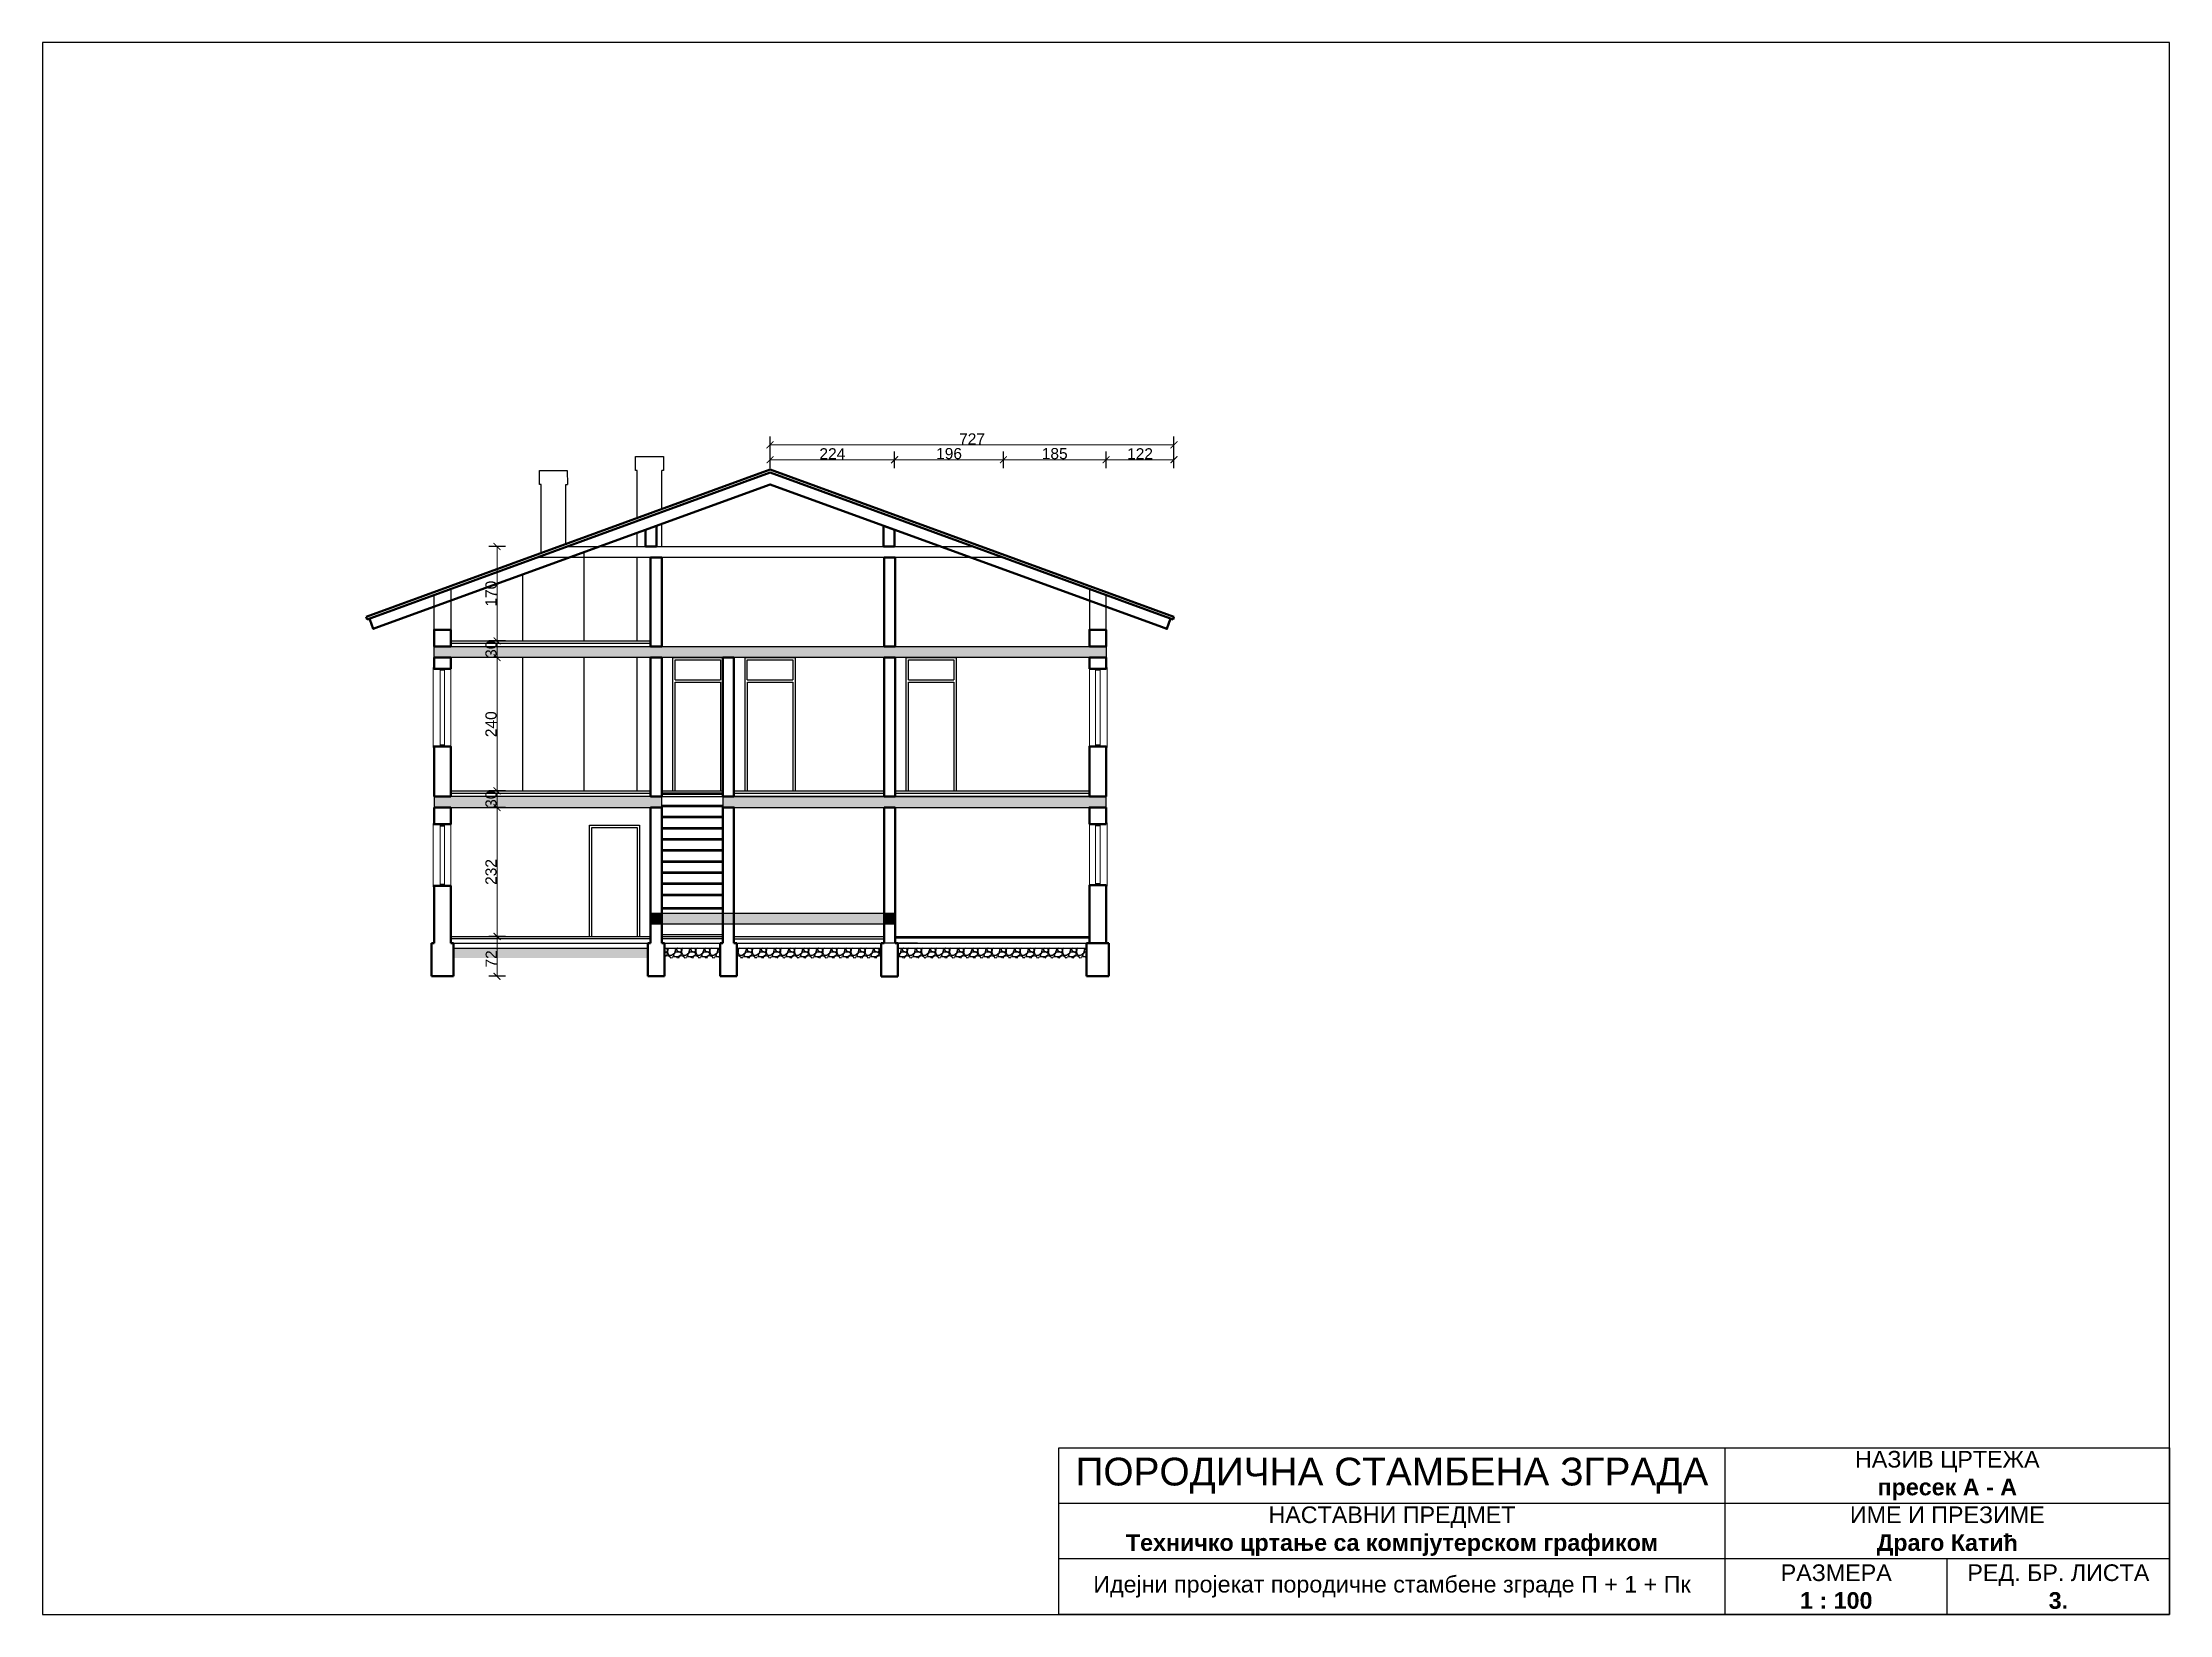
# Model space of a CAD drawing. Header units: millimetres. Extents: x -351 to 3479, y -1001 to 1829.
import ezdxf

# ---------------------------------------------------------------- set-up
doc = ezdxf.new("R2010")
doc.units = ezdxf.units.MM
for name, color, linetype in [('Ostalo', 8, 'Continuous'), ('Podovi', 254, 'Continuous'), ('Stepenice', 8, 'Continuous'), ('Vrata', 1, 'Continuous')]:
    doc.layers.add(name, color=color, linetype=linetype)
for name, color, linetype, lineweight in [('Prozori', 6, 'Continuous', 5), ('Sastavnica', 250, 'Continuous', 30), ('Sastavnica @ 1', 250, 'Continuous', 30), ('Zidovi', 4, 'Continuous', 50)]:
    doc.layers.add(name, color=color, linetype=linetype, lineweight=lineweight)
doc.styles.get("Standard").update_dxf_attribs({"font": 'arial_2.ttf'})
doc.styles.add('teskt_stil', font='arial_2.ttf', dxfattribs={"height": 33})
doc.dimstyles.new('Dimenzionisanje', dxfattribs={"dimtxt": 20, "dimasz": 12.5, "dimexe": 1.25, "dimexo": 0.625, "dimtad": 1, "dimtoh": 1, "dimdec": 0, "dimtxsty": 'Standard', "dimblk": 'ARCHTICK', "dimcen": 2.5, "dimclrd": 5, "dimclre": 5, "dimclrt": 5, "dimadec": 0, "dimazin": 0, "dimtfac": 1, "dimtdec": 0, "dimtmove": 0, "dimatfit": 3, "dimldrblk": 'ARCHTICK', "dimfxl": 0, "dimlwd": 20, "dimarcsym": 0})
pattern_1 = [(228.0128, (-172.8966, -73.4199), (-203.2001727, -228.6002809), [3.4172, -338.305]), (184.9697, (-175.1826, -75.9599), (304.80049306, 25.39982075), [5.86405, -580.54]), (132.5104, (-181.0246, -76.4679), (253.9998152, -279.4002729), [4.13482, -409.347]), (267.2737, (-190.9306, -82.8179), (25.3998897, 507.9998365), [5.34005, -528.664]), (292.8337, (-191.1846, -88.1519), (-127.00036056, 304.8001733), [5.23634, -518.398]), (357.2737, (-189.1526, -92.9779), (-507.9998365, 25.3998897), [5.34005, -528.664]), (37.6942, (-183.8186, -93.2319), (-330.2002086, -253.99977357), [7.06194, -699.131]), (72.2553, (-178.2306, -88.9139), (177.80035565, 558.80016206), [6.6672, -660.053]), (121.4296, (-176.1986, -82.5639), (-203.20005235, 330.1996116), [5.35813, -530.455]), (175.2364, (-178.9926, -77.992), (279.3997805, -25.3997616), [6.11713, -299.739]), (222.3974, (-185.0886, -77.4839), (-304.80000917, -279.3996365), [7.91078, -783.168]), (138.8141, (-165.7846, -83.072), (-177.7998867, 152.3997656), [2.70005, -267.306]), (171.4692, (-167.8166, -81.2939), (330.199496, -50.800128), [5.13682, -508.546]), (225, (-172.897, -80.532), (-5e-15, -25.39998), [3.5921, -32.3289]), (203.1986, (-174.6746, -77.484), (127.000428, 50.800223), [1.9344, -191.506]), (291.8014, (-176.4526, -78.246), (-25.400018, 76.200049), [2.73566, -134.048]), (30.9638, (-175.4366, -80.786), (76.19992, 50.80004), [4.4432, -143.663]), (161.5651, (-171.627, -78.5), (50.800023, -25.399962), [3.21287, -77.109]), (16.3895, (-191.1846, -78.2459), (254.0001401, 76.1998415), [4.50088, -445.588]), (70.3462, (-186.8666, -76.9759), (-101.5997169, -279.3996049), [3.776, -373.822]), (293.1986, (-171.6266, -73.42), (-50.800223, 127.000428), [3.8688, -189.572]), (343.6105, (-170.1026, -76.9759), (-254.0001401, 76.1998415), [4.50088, -445.588]), (339.444, (-191.1846, -93.994), (-127.0001576, 50.7999384), [4.34035, -212.677]), (294.7751, (-187.1206, -95.5179), (-126.999704, 279.3998703), [3.63672, -360.036]), (66.8014, (-171.3726, -98.82), (50.800223, 127.000428), [3.8688, -189.572]), (17.354, (-169.8486, -95.2639), (-330.2000178, -101.5998468), [4.25783, -421.524]), (69.444, (-183.8186, -98.82), (-50.7999384, -127.0001576), [2.17018, -214.848]), (101.3099, (-172.8966, -98.82), (-25.399875, 101.599675), [1.29515, -128.22]), (165.9638, (-173.1506, -97.55), (76.200054, -25.399956), [5.23634, -99.4905]), (186.009, (-178.2306, -96.2799), (253.9996254, 25.3999407), [4.85267, -480.414]), (303.6901, (-175.4366, -83.072), (-25.40001, 50.79995), [3.66324, -87.9178]), (353.1572, (-173.4046, -86.1199), (431.80017857, -50.8002275), [6.39557, -633.16]), (60.9454, (-167.0546, -86.882), (-101.5997637, -177.799576), [2.61508, -258.894]), (90, (-165.785, -84.596), (-25.4, 25.4), [1.524, -23.876]), (120.2564, (-178.7386, -95.5179), (101.5997847, -177.7999103), [3.52867, -349.339]), (48.0128, (-180.5166, -92.4699), (203.2001727, 228.6002809), [6.83443, -334.888]), (0, (-175.945, -87.39), (25.4, 25.4), [6.604, -18.796]), (325.3048, (-169.3406, -87.3899), (-253.9995599, 177.8000169), [4.0161, -397.593]), (254.0546, (-166.0386, -89.676), (-25.400065, -101.600242), [3.6983, -181.217]), (207.646, (-167.0546, -93.2319), (-482.5998305, -254.00015975), [6.02145, -596.125]), (175.4261, (-172.3886, -96.0259), (-330.20007605, 25.3998771), [6.3703, -630.658]), (175.4261, (-172.3886, -96.0259), (-330.20007605, 25.3998771), [6.3703, -630.658])]

# ---------------------------------------------------------------- blocks, each defined once
blk = doc.blocks.new('Prozor_110_block')
at = {"layer": 'Prozori'}
for p, q in [((726.6, 475.7), (724.6, 475.7)), ((724.6, 475.7), (724.6, 361.7)), ((724.6, 361.7), (724.6, 361.7))]:
    blk.add_line(p, q, dxfattribs=at)
for points in [[(737.2, 473.8), (737.2, 363.8)], [(745.3, 473.8), (745.3, 363.8)], [(756.6, 473.8), (756.6, 363.8)], [(724.6, 361.7), (726.6, 361.7)]]:
    blk.add_lwpolyline(points, dxfattribs=at)
at = {"layer": 'Zidovi', "color": 6}
for p, q in [((737.2, 472.1), (745.3, 472.1)), ((737.2, 365.6), (745.3, 365.6))]:
    blk.add_line(p, q, dxfattribs=at)
blk = doc.blocks.new('Vrata_front_block')
at = {"color": 1}
for points in [[(0, 0), (0, 200)], [(0, 200), (90, 200)], [(4.1, 0), (4.1, 195.9), (85.9, 195.9), (85.9, 0)], [(90, 200), (90, 0)]]:
    blk.add_lwpolyline(points, dxfattribs=at)
blk = doc.blocks.new('Prozor_140_block')
at = {"layer": 'Prozori'}
for p, q in [((726.6, 505.7), (724.6, 505.7)), ((724.6, 505.7), (724.6, 361.7)), ((724.6, 361.7), (726.6, 361.7)), ((724.6, 361.7), (724.6, 361.7))]:
    blk.add_line(p, q, dxfattribs=at)
for points in [[(737.2, 503.8), (737.2, 363.8)], [(745.3, 503.8), (745.3, 363.8)], [(756.6, 503.8), (756.6, 363.8)]]:
    blk.add_lwpolyline(points, dxfattribs=at)
at = {"layer": 'Zidovi', "color": 6}
for p, q in [((737.2, 502.1), (745.3, 502.1)), ((737.2, 365.6), (745.3, 365.6))]:
    blk.add_line(p, q, dxfattribs=at)
blk = doc.blocks.new('Vrata_front_svetlarnik_block')
at = {"color": 1}
for points in [[(0, 200), (0, 240), (90, 240), (90, 200)], [(4, 200), (4, 236), (86, 236), (86, 200)], [(0, 0), (0, 200)], [(4, 200), (86, 200)], [(4.1, 0), (4.1, 195.9), (85.9, 195.9), (85.9, 0)], [(90, 200), (90, 0)]]:
    blk.add_lwpolyline(points, dxfattribs=at)
blk = doc.blocks.new('_ArchTick')
at = {"color": 0, "linetype": 'ByBlock', "const_width": 0.15}
blk.add_lwpolyline([(-0.5, -0.5), (0.5, 0.5)], dxfattribs=at)
blk = doc.blocks.new('*D86')
at = {"layer": 'Defpoints', "color": 0, "transparency": 16777216}
for p in [(467.2, 220.2), (492.9, 220.2), (492.9, 148.3)]:
    blk.add_point(p, dxfattribs=at)
at = {"layer": 'Ostalo', "color": 5, "lineweight": -2, "transparency": 16777216}
for p, q in [((482.2, 220.2), (452.2, 220.2)), ((482.2, 148.3), (452.2, 148.3))]:
    blk.add_line(p, q, dxfattribs=at)
at = {"layer": 'Ostalo', "color": 5, "linetype": 'Continuous', "lineweight": 20, "transparency": 16777216}
blk.add_line((467.2, 148.3), (467.2, 220.2), dxfattribs=at)
at = {"layer": 'Ostalo', "color": 5, "lineweight": 20, "transparency": 16777216, "xscale": 12.5, "yscale": 12.5, "zscale": 12.5}
for p, rotation in [((467.2, 220.2), 90), ((467.2, 148.3), 270)]:
    blk.add_blockref('_ArchTick', p, dxfattribs=dict(at, rotation=rotation))
at = {"layer": 'Ostalo', "color": 5, "transparency": 16777216, "insert": (456.6, 179.6), "char_height": 20, "attachment_point": 5, "rotation": 90}
blk.add_mtext('72', dxfattribs=at)
blk = doc.blocks.new('*D87')
at = {"layer": 'Defpoints', "color": 0, "transparency": 16777216}
for p in [(467.2, 452.2), (492.2, 452.2), (492.2, 220.2)]:
    blk.add_point(p, dxfattribs=at)
at = {"layer": 'Ostalo', "color": 5, "lineweight": -2, "transparency": 16777216}
for p, q in [((482.2, 452.2), (452.2, 452.2)), ((482.2, 220.2), (452.2, 220.2))]:
    blk.add_line(p, q, dxfattribs=at)
at = {"layer": 'Ostalo', "color": 5, "linetype": 'Continuous', "lineweight": 20, "transparency": 16777216}
blk.add_line((467.2, 220.2), (467.2, 452.2), dxfattribs=at)
at = {"layer": 'Ostalo', "color": 5, "lineweight": 20, "transparency": 16777216, "xscale": 12.5, "yscale": 12.5, "zscale": 12.5}
for p, rotation in [((467.2, 452.2), 90), ((467.2, 220.2), 270)]:
    blk.add_blockref('_ArchTick', p, dxfattribs=dict(at, rotation=rotation))
at = {"layer": 'Ostalo', "color": 5, "transparency": 16777216, "insert": (456.4, 336.2), "char_height": 20, "attachment_point": 5, "rotation": 90}
blk.add_mtext('232', dxfattribs=at)
blk = doc.blocks.new('*D88')
at = {"layer": 'Defpoints', "color": 0, "transparency": 16777216}
for p in [(467.2, 482.2), (491.6, 482.2), (491.6, 452.2)]:
    blk.add_point(p, dxfattribs=at)
at = {"layer": 'Ostalo', "color": 5, "lineweight": -2, "transparency": 16777216}
for p, q in [((482.2, 482.2), (452.2, 482.2)), ((482.2, 452.2), (452.2, 452.2))]:
    blk.add_line(p, q, dxfattribs=at)
at = {"layer": 'Ostalo', "color": 5, "linetype": 'Continuous', "lineweight": 20, "transparency": 16777216}
blk.add_line((467.2, 452.2), (467.2, 482.2), dxfattribs=at)
at = {"layer": 'Ostalo', "color": 5, "lineweight": 20, "transparency": 16777216, "xscale": 12.5, "yscale": 12.5, "zscale": 12.5}
for p, rotation in [((467.2, 482.2), 90), ((467.2, 452.2), 270)]:
    blk.add_blockref('_ArchTick', p, dxfattribs=dict(at, rotation=rotation))
at = {"layer": 'Ostalo', "color": 5, "transparency": 16777216, "insert": (456.4, 467.2), "char_height": 20, "attachment_point": 5, "rotation": 90}
blk.add_mtext('30', dxfattribs=at)
blk = doc.blocks.new('*D89')
at = {"layer": 'Defpoints', "color": 0, "transparency": 16777216}
for p in [(467.2, 722.2), (491, 722.2), (491, 482.2)]:
    blk.add_point(p, dxfattribs=at)
at = {"layer": 'Ostalo', "color": 5, "lineweight": -2, "transparency": 16777216}
for p, q in [((482.2, 722.2), (452.2, 722.2)), ((482.2, 482.2), (452.2, 482.2))]:
    blk.add_line(p, q, dxfattribs=at)
at = {"layer": 'Ostalo', "color": 5, "linetype": 'Continuous', "lineweight": 20, "transparency": 16777216}
blk.add_line((467.2, 482.2), (467.2, 722.2), dxfattribs=at)
at = {"layer": 'Ostalo', "color": 5, "lineweight": 20, "transparency": 16777216, "xscale": 12.5, "yscale": 12.5, "zscale": 12.5}
for p, rotation in [((467.2, 722.2), 90), ((467.2, 482.2), 270)]:
    blk.add_blockref('_ArchTick', p, dxfattribs=dict(at, rotation=rotation))
at = {"layer": 'Ostalo', "color": 5, "transparency": 16777216, "insert": (456.4, 602.2), "char_height": 20, "attachment_point": 5, "rotation": 90}
blk.add_mtext('240', dxfattribs=at)
blk = doc.blocks.new('*D90')
at = {"layer": 'Defpoints', "color": 0, "transparency": 16777216}
for p in [(467.2, 752.2), (490.4, 752.2), (490.4, 722.2)]:
    blk.add_point(p, dxfattribs=at)
at = {"layer": 'Ostalo', "color": 5, "lineweight": -2, "transparency": 16777216}
for p, q in [((482.2, 752.2), (452.2, 752.2)), ((482.2, 722.2), (452.2, 722.2))]:
    blk.add_line(p, q, dxfattribs=at)
at = {"layer": 'Ostalo', "color": 5, "linetype": 'Continuous', "lineweight": 20, "transparency": 16777216}
blk.add_line((467.2, 722.2), (467.2, 752.2), dxfattribs=at)
at = {"layer": 'Ostalo', "color": 5, "lineweight": 20, "transparency": 16777216, "xscale": 12.5, "yscale": 12.5, "zscale": 12.5}
for p, rotation in [((467.2, 752.2), 90), ((467.2, 722.2), 270)]:
    blk.add_blockref('_ArchTick', p, dxfattribs=dict(at, rotation=rotation))
at = {"layer": 'Ostalo', "color": 5, "transparency": 16777216, "insert": (456.4, 737.2), "char_height": 20, "attachment_point": 5, "rotation": 90}
blk.add_mtext('30', dxfattribs=at)
blk = doc.blocks.new('*D91')
at = {"layer": 'Defpoints', "color": 0, "transparency": 16777216}
for p in [(467.2, 922.2), (489.7, 922.2), (489.7, 752.2)]:
    blk.add_point(p, dxfattribs=at)
at = {"layer": 'Ostalo', "color": 5, "lineweight": -2, "transparency": 16777216}
for p, q in [((482.2, 922.2), (452.2, 922.2)), ((482.2, 752.2), (452.2, 752.2))]:
    blk.add_line(p, q, dxfattribs=at)
at = {"layer": 'Ostalo', "color": 5, "linetype": 'Continuous', "lineweight": 20, "transparency": 16777216}
blk.add_line((467.2, 752.2), (467.2, 922.2), dxfattribs=at)
at = {"layer": 'Ostalo', "color": 5, "lineweight": 20, "transparency": 16777216, "xscale": 12.5, "yscale": 12.5, "zscale": 12.5}
for p, rotation in [((467.2, 922.2), 90), ((467.2, 752.2), 270)]:
    blk.add_blockref('_ArchTick', p, dxfattribs=dict(at, rotation=rotation))
at = {"layer": 'Ostalo', "color": 5, "transparency": 16777216, "insert": (456.4, 837.2), "char_height": 20, "attachment_point": 5, "rotation": 90}
blk.add_mtext('170', dxfattribs=at)
blk = doc.blocks.new('*D92')
at = {"layer": 'Defpoints', "color": 0, "transparency": 16777216}
for p in [(958.8, 1105.2), (958.8, 1060.5), (1686.2, 795.7)]:
    blk.add_point(p, dxfattribs=at)
at = {"layer": 'Ostalo', "color": 5, "lineweight": -2, "transparency": 16777216}
for p, q in [((958.8, 1090.2), (958.8, 1120.2)), ((1686.2, 1090.2), (1686.2, 1120.2))]:
    blk.add_line(p, q, dxfattribs=at)
at = {"layer": 'Ostalo', "color": 5, "linetype": 'Continuous', "lineweight": 20, "transparency": 16777216}
blk.add_line((1686.2, 1105.2), (958.8, 1105.2), dxfattribs=at)
at = {"layer": 'Ostalo', "color": 5, "lineweight": 20, "transparency": 16777216, "xscale": 12.5, "yscale": 12.5, "zscale": 12.5, "rotation": 180}
blk.add_blockref('_ArchTick', (958.8, 1105.2), dxfattribs=at)
at = {"layer": 'Ostalo', "color": 5, "lineweight": 20, "transparency": 16777216, "xscale": 12.5, "yscale": 12.5, "zscale": 12.5}
blk.add_blockref('_ArchTick', (1686.2, 1105.2), dxfattribs=at)
at = {"layer": 'Ostalo', "color": 5, "transparency": 16777216, "insert": (1322.5, 1115.8), "char_height": 20, "attachment_point": 5}
blk.add_mtext('727', dxfattribs=at)
blk = doc.blocks.new('*D93')
at = {"layer": 'Defpoints', "color": 0, "transparency": 16777216}
for p in [(1563.8, 1078.4), (1563.8, 835), (1686.2, 796.3)]:
    blk.add_point(p, dxfattribs=at)
at = {"layer": 'Ostalo', "color": 5, "lineweight": -2, "transparency": 16777216}
for p, q in [((1563.8, 1063.4), (1563.8, 1093.4)), ((1686.2, 1063.4), (1686.2, 1093.4))]:
    blk.add_line(p, q, dxfattribs=at)
at = {"layer": 'Ostalo', "color": 5, "linetype": 'Continuous', "lineweight": 20, "transparency": 16777216}
blk.add_line((1686.2, 1078.4), (1563.8, 1078.4), dxfattribs=at)
at = {"layer": 'Ostalo', "color": 5, "lineweight": 20, "transparency": 16777216, "xscale": 12.5, "yscale": 12.5, "zscale": 12.5, "rotation": 180}
blk.add_blockref('_ArchTick', (1563.8, 1078.4), dxfattribs=at)
at = {"layer": 'Ostalo', "color": 5, "lineweight": 20, "transparency": 16777216, "xscale": 12.5, "yscale": 12.5, "zscale": 12.5}
blk.add_blockref('_ArchTick', (1686.2, 1078.4), dxfattribs=at)
at = {"layer": 'Ostalo', "color": 5, "transparency": 16777216, "insert": (1625, 1089.1), "char_height": 20, "attachment_point": 5}
blk.add_mtext('122', dxfattribs=at)
blk = doc.blocks.new('*D94')
at = {"layer": 'Defpoints', "color": 0, "transparency": 16777216}
for p in [(1379, 1078.4), (1379, 902.2), (1563.8, 835)]:
    blk.add_point(p, dxfattribs=at)
at = {"layer": 'Ostalo', "color": 5, "lineweight": -2, "transparency": 16777216}
for p, q in [((1379, 1063.4), (1379, 1093.4)), ((1563.8, 1063.4), (1563.8, 1093.4))]:
    blk.add_line(p, q, dxfattribs=at)
at = {"layer": 'Ostalo', "color": 5, "linetype": 'Continuous', "lineweight": 20, "transparency": 16777216}
blk.add_line((1563.8, 1078.4), (1379, 1078.4), dxfattribs=at)
at = {"layer": 'Ostalo', "color": 5, "lineweight": 20, "transparency": 16777216, "xscale": 12.5, "yscale": 12.5, "zscale": 12.5, "rotation": 180}
blk.add_blockref('_ArchTick', (1379, 1078.4), dxfattribs=at)
at = {"layer": 'Ostalo', "color": 5, "lineweight": 20, "transparency": 16777216, "xscale": 12.5, "yscale": 12.5, "zscale": 12.5}
blk.add_blockref('_ArchTick', (1563.8, 1078.4), dxfattribs=at)
at = {"layer": 'Ostalo', "color": 5, "transparency": 16777216, "insert": (1471.4, 1089.3), "char_height": 20, "attachment_point": 5}
blk.add_mtext('185', dxfattribs=at)
blk = doc.blocks.new('*D95')
at = {"layer": 'Defpoints', "color": 0, "transparency": 16777216}
for p in [(1183.1, 1078.4), (1183.1, 952.2), (1379, 902.8)]:
    blk.add_point(p, dxfattribs=at)
at = {"layer": 'Ostalo', "color": 5, "lineweight": -2, "transparency": 16777216}
for p, q in [((1183.1, 1063.4), (1183.1, 1093.4)), ((1379, 1063.4), (1379, 1093.4))]:
    blk.add_line(p, q, dxfattribs=at)
at = {"layer": 'Ostalo', "color": 5, "linetype": 'Continuous', "lineweight": 20, "transparency": 16777216}
blk.add_line((1379, 1078.4), (1183.1, 1078.4), dxfattribs=at)
at = {"layer": 'Ostalo', "color": 5, "lineweight": 20, "transparency": 16777216, "xscale": 12.5, "yscale": 12.5, "zscale": 12.5, "rotation": 180}
blk.add_blockref('_ArchTick', (1183.1, 1078.4), dxfattribs=at)
at = {"layer": 'Ostalo', "color": 5, "lineweight": 20, "transparency": 16777216, "xscale": 12.5, "yscale": 12.5, "zscale": 12.5}
blk.add_blockref('_ArchTick', (1379, 1078.4), dxfattribs=at)
at = {"layer": 'Ostalo', "color": 5, "transparency": 16777216, "insert": (1281.1, 1089.3), "char_height": 20, "attachment_point": 5}
blk.add_mtext('196', dxfattribs=at)
blk = doc.blocks.new('*D96')
at = {"layer": 'Defpoints', "color": 0, "transparency": 16777216}
for p in [(958.8, 1078.4), (958.8, 1060.5), (1183.1, 952.2)]:
    blk.add_point(p, dxfattribs=at)
at = {"layer": 'Ostalo', "color": 5, "lineweight": -2, "transparency": 16777216}
for p, q in [((958.8, 1063.4), (958.8, 1093.4)), ((1183.1, 1063.4), (1183.1, 1093.4))]:
    blk.add_line(p, q, dxfattribs=at)
at = {"layer": 'Ostalo', "color": 5, "linetype": 'Continuous', "lineweight": 20, "transparency": 16777216}
blk.add_line((1183.1, 1078.4), (958.8, 1078.4), dxfattribs=at)
at = {"layer": 'Ostalo', "color": 5, "lineweight": 20, "transparency": 16777216, "xscale": 12.5, "yscale": 12.5, "zscale": 12.5, "rotation": 180}
blk.add_blockref('_ArchTick', (958.8, 1078.4), dxfattribs=at)
at = {"layer": 'Ostalo', "color": 5, "lineweight": 20, "transparency": 16777216, "xscale": 12.5, "yscale": 12.5, "zscale": 12.5}
blk.add_blockref('_ArchTick', (1183.1, 1078.4), dxfattribs=at)
at = {"layer": 'Ostalo', "color": 5, "transparency": 16777216, "insert": (1071, 1089.1), "char_height": 20, "attachment_point": 5}
blk.add_mtext('224', dxfattribs=at)
blk = doc.blocks.new('fff fe')
at = {"layer": 'Sastavnica'}
blk.add_lwpolyline([(1646.14, 135.1), (2029.14, 135.1), (2029.14, 418.1), (1646.14, 418.1)], close=True, dxfattribs=at)
for points in [[(1829.14, 135.1), (1829.14, 165.1)], [(1829.14, 165.1), (2029.14, 165.1)], [(1949.14, 135.1), (1949.14, 165.1)], [(2029.14, 165.1), (2029.14, 135.1)], [(2029.14, 155.1), (1829.14, 155.1)], [(2029.14, 145.1), (1829.14, 145.1)], [(1989.14, 135.1), (1989.14, 145.1)], [(2029.14, 135.1), (1829.14, 135.1)]]:
    blk.add_lwpolyline(points, dxfattribs=at)
at = {"layer": 'Sastavnica @ 1', "attachment_point": 5, "style": 'teskt_stil'}
for s, width, gutter_width, insert, char_height in [('{\\fArial|b0|i0|c204|p34;ПОРОДИЧНА СТАМБЕНА ЗГРАДА}', 120, 100, (1889.14, 160.1), 5), ('{\\fArial|b0|i0|c204|p34;НАЗИВ ЦРТЕЖА\\P\\fArial|b1|i0|c204|p34;пресек А - А}', 80, 15, (1989.14, 160.1), 3), ('{\\fArial|b0|i0|c204|p34;НАСТАВНИ ПРЕДМЕТ\\P\\fArial|b1|i0|c204|p34;Техничко цртање са компјутерском графиком}', 120, 15, (1889.14, 150.1), 3), ('{\\fArial|b0|i0|c204|p34;ИМЕ И ПРЕЗИМЕ\\P\\fArial|b1|i0|c204|p34;Драго Катић}', 80, 15, (1989.14, 150.1), 3), ('{\\fArial|b0|i0|c204|p34;Идејни пројекат породичне стамбене зграде П + 1 + Пк}', 120, 15, (1889.14, 140.1), 3), ('{\\fArial|b0|i0|c204|p34;РАЗМЕРА\\P\\fArial|b1|i0|c204|p34;1 : 100}', 40, 15, (1969.14, 140.1), 3), ('{\\fArial|b0|i0|c204|p34;РЕД. БР. ЛИСТА\\P\\fArial|b1|i0|c238|p34;3\\fArial|b1|i0|c204|p34;.}', 40, 15, (2009.14, 140.1), 3)]:
    blk.add_mtext_dynamic_manual_height_columns(s, width=width, gutter_width=gutter_width, heights=[0], dxfattribs=dict(at, insert=insert, char_height=char_height))

msp = doc.modelspace()

# ---------------------------------------------------------------- hatches: boundary and pattern name
at = {"layer": 'Ostalo'}
h = msp.add_hatch(dxfattribs=at)
h.set_pattern_fill('GRAVEL', color=250, style=0)
h.set_pattern_definition(pattern_1)
h.paths.add_polyline_path([(738.8, 199.3), (388.9, 199.3), (388.9, 181.3), (738.8, 181.3)])
h = msp.add_hatch(dxfattribs=at)
h.set_pattern_fill('GRAVEL', color=250, style=0)
h.set_pattern_definition(pattern_1)
h.paths.add_polyline_path([(738.8, 199.3), (388.9, 199.3), (388.9, 181.3), (738.8, 181.3)])
h = msp.add_hatch(dxfattribs=at)
h.set_pattern_fill('GRAVEL', color=250, style=0)
h.set_pattern_definition(pattern_1)
h.paths.add_polyline_path([(868.8, 199.3), (768.8, 199.3), (768.8, 181.3), (868.8, 181.3)])
h = msp.add_hatch(dxfattribs=at)
h.set_pattern_fill('GRAVEL', color=250, style=0)
h.set_pattern_definition(pattern_1)
h.paths.add_polyline_path([(1159, 199.3), (898.8, 199.3), (898.8, 181.3), (1159, 181.3)])
h = msp.add_hatch(dxfattribs=at)
h.set_pattern_fill('GRAVEL', color=250, style=0)
h.set_pattern_definition(pattern_1)
h.paths.add_polyline_path([(1528.9, 199.3), (1189, 199.3), (1189, 181.3), (1528.9, 181.3)])
at = {"layer": 'Podovi'}
h = msp.add_hatch(color=250, dxfattribs=at)
h.dxf.hatch_style = 1
h.paths.add_polyline_path([(873.8, 722.2), (873.8, 722.3), (893.8, 722.3), (1563.8, 722.2), (1563.8, 742.2), (353.8, 742.2), (353.8, 722.2)])
for points in [[(353.8, 472.2), (353.8, 452.2), (763.8, 452.2), (763.8, 472.2)], [(763.8, 452.2), (763.8, 472.2), (353.8, 472.2), (353.8, 452.2)], [(1563.8, 472.2), (873.8, 472.2), (873.8, 452.3), (1563.8, 452.3)]]:
    msp.add_hatch(color=250, dxfattribs=at).paths.add_polyline_path(points)
h = msp.add_hatch(color=250, dxfattribs=at)
h.dxf.hatch_style = 1
h.paths.add_polyline_path([(743.8, 262.2), (743.8, 242.2), (763.8, 242.2), (763.8, 262.2)])
h = msp.add_hatch(color=250, dxfattribs=at)
h.dxf.hatch_style = 1
h.paths.add_polyline_path([(763.8, 262.2), (763.8, 242.2), (873.8, 242.2), (873.8, 262.2)])
h.paths.add_polyline_path([(893.8, 262.2), (893.8, 242.2), (1163.8, 242.2), (1163.8, 262.2)])
h.paths.add_polyline_path([(873.8, 242.2), (893.8, 242.2), (893.8, 262.2), (873.8, 262.2)])
h = msp.add_hatch(color=250, dxfattribs=at)
h.dxf.hatch_style = 1
h.paths.add_polyline_path([(1164, 242.2), (1183.8, 242.2), (1183.8, 262.2), (1164, 262.2)])

# ---------------------------------------------------------------- linework, layer by layer
at = {"layer": 'Ostalo', "color": 250}
for p, q in [((388.9, 199.3), (738.8, 199.3)), ((768.8, 199.3), (868.8, 199.3)), ((898.8, 199.3), (1159, 199.3)), ((1189, 199.3), (1528.9, 199.3))]:
    msp.add_line(p, q, dxfattribs=at)
for points in [[(719.8, 1058.9), (716.8, 1058.9), (716.8, 1083.9), (716.8, 1083.9), (766.8, 1083.9), (766.8, 1058.9), (763.8, 1058.9)], [(543.7, 1033.9), (543.7, 1058.9), (593.7, 1058.9), (593.8, 1033.9)], [(719.8, 973.5), (719.8, 1058.9)], [(763.8, 989.5), (763.8, 1058.9)], [(546.7, 1033.9), (543.7, 1033.9)], [(546.7, 910.5), (546.7, 1033.9)], [(590.8, 926.5), (590.8, 1033.9)], [(590.8, 1033.9), (593.8, 1033.9)], [(763.8, 922.2), (763.8, 962.9)], [(719.8, 922.2), (719.8, 946.9)], [(623.8, 752.2), (623.8, 911.9)], [(719.8, 752.2), (719.8, 902.2)], [(353.8, 772.2), (353.8, 835), (383.9, 845.9), (383.8, 772.2), (353.8, 772.2)], [(513.7, 752.2), (513.7, 871.9)], [(1563.8, 772.2), (1563.8, 835), (1533.8, 845.9), (1533.8, 772.2), (1563.8, 772.2)], [(383.9, 752.2), (743.9, 752.2)], [(383.9, 748.2), (743.9, 748.2)], [(383.9, 742.2), (743.9, 742.2)], [(513.7, 482.2), (513.7, 722.2)], [(623.8, 482.2), (623.8, 722.2)], [(719.8, 482.2), (719.8, 722.2)], [(383.8, 482.2), (743.8, 482.2)], [(383.8, 478.2), (743.8, 478.2)], [(763.8, 482.2), (873.8, 482.2)], [(763.8, 478.2), (873.8, 478.2)], [(763.8, 472.2), (873.8, 472.2)], [(893.8, 482.2), (1164, 482.2)], [(893.8, 472.3), (1164, 472.3)], [(1184, 482.2), (1534, 482.2)], [(1184, 472.3), (1534, 472.3)], [(383.9, 220.2), (743.8, 220.2)], [(383.9, 216.4), (743.8, 216.4)], [(388.9, 208.3), (738.8, 208.3)], [(763.8, 220.2), (873.8, 220.2)], [(763.8, 216.7), (873.8, 216.7)], [(768.8, 208.3), (868.8, 208.3)], [(893.8, 220.2), (1164, 220.2)], [(893.8, 215.6), (1164, 215.6)], [(898.8, 208.3), (1159, 208.3)], [(1184, 220.2), (1533.9, 220.2)], [(1184, 217.4), (1533.9, 217.4)], [(1189, 208.3), (1528.9, 208.3)]]:
    msp.add_lwpolyline(points, dxfattribs=at)
at = {"layer": 'Podovi', "color": 250}
for points in [[(593.6, 922.2), (1324, 922.2), (1379, 902.2), (538.6, 902.2), (593.6, 922.2)], [(353.8, 722.2), (353.8, 742.2), (1563.8, 742.2), (1563.8, 722.2), (353.8, 722.2)], [(353.9, 452.2), (763.8, 452.2), (763.8, 472.2), (353.8, 472.2), (353.8, 452.2)], [(763.8, 478.4), (873.8, 478.4)], [(763.8, 476.1), (873.8, 476.1)], [(873.8, 452.3), (1563.8, 452.3), (1563.8, 472.3), (873.8, 472.3), (873.8, 452.3)], [(893.8, 478.2), (1164, 478.2)], [(1184, 478.2), (1534, 478.2)], [(763.8, 456.5), (873.8, 456.5)], [(763.8, 454.1), (873.8, 454.1)], [(763.8, 436.5), (873.8, 436.5)], [(763.8, 434.1), (873.8, 434.1)], [(763.8, 416.5), (873.8, 416.5)], [(763.8, 414.1), (873.8, 414.1)], [(763.8, 396.5), (873.8, 396.5)], [(763.8, 394.1), (873.8, 394.1)], [(763.8, 376.5), (873.8, 376.5)], [(763.8, 374.1), (873.8, 374.1)], [(763.8, 356.5), (873.8, 356.5)], [(763.8, 354.1), (873.8, 354.1)], [(763.8, 336.5), (873.8, 336.5)], [(763.8, 334.1), (873.8, 334.1)], [(763.8, 316.5), (873.8, 316.5)], [(763.8, 314.1), (873.8, 314.1)], [(763.8, 296.5), (873.8, 296.5)], [(763.8, 294.1), (873.8, 294.1)], [(763.8, 272.4), (873.8, 272.4)], [(763.8, 270.1), (873.8, 270.1)], [(743.8, 242.2), (743.8, 262.2), (1163.8, 262.2), (1163.8, 242.2), (743.8, 242.2), (743.8, 262.2)], [(1163.8, 262.2), (1183.8, 262.2), (1183.8, 242.2), (1163.8, 242.2)]]:
    msp.add_lwpolyline(points, dxfattribs=at)
at = {"layer": 'Stepenice', "color": 250}
for points in [[(873.8, 223.3), (763.8, 223.3)], [(1224.1, 208.3), (1194, 208.3), (1164, 208.3)]]:
    msp.add_lwpolyline(points, dxfattribs=at)
at = {"layer": 'Zidovi', "color": 250}
for p, q in [((353.9, 298.5), (353.9, 208.3)), ((1164, 238.1), (1164, 208.3)), ((1184, 208.3), (1184, 238.1)), ((353.9, 208.3), (348.9, 208.3)), ((348.9, 208.3), (348.9, 158.3)), ((383.9, 208.3), (383.9, 228.3)), ((388.9, 208.3), (383.9, 208.3)), ((388.9, 158.3), (388.9, 208.3)), ((738.8, 148.3), (738.8, 208.3)), ((738.8, 208.3), (743.8, 208.3)), ((763.8, 208.3), (768.8, 208.3)), ((768.8, 208.3), (768.8, 148.3)), ((873.8, 208.3), (868.8, 208.3)), ((868.8, 208.3), (868.8, 148.3)), ((873.8, 223.3), (873.8, 208.3)), ((893.8, 208.3), (893.8, 223.3)), ((898.8, 208.3), (893.8, 208.3)), ((898.8, 148.3), (898.8, 208.3)), ((1164, 208.3), (1159, 208.3)), ((1159, 208.3), (1159, 148.1)), ((1189, 208.3), (1184, 208.3)), ((1189, 148.1), (1189, 208.3)), ((1528.9, 208.3), (1563.9, 208.3)), ((1528.9, 148.3), (1528.9, 208.3)), ((1528.9, 208.3), (1533.9, 208.3)), ((1563.9, 208.3), (1568.9, 208.3)), ((1568.9, 208.3), (1568.9, 148.3)), ((348.9, 158.3), (348.9, 148.3)), ((388.9, 148.3), (388.9, 158.3)), ((348.9, 148.3), (388.9, 148.3)), ((768.8, 148.3), (738.8, 148.3)), ((868.8, 148.3), (898.8, 148.3)), ((1159, 148.1), (1189, 148.1)), ((1568.9, 148.3), (1528.9, 148.3))]:
    msp.add_line(p, q, dxfattribs=at)
for points in [[(231.4, 795.7), (958.8, 1060.5), (1686.2, 795.7)], [(233.1, 791), (958.8, 1055.2), (1684.5, 791)], [(254, 777.4), (958.8, 1033.9), (1663.6, 777.4)], [(734.5, 952.2), (734.5, 922.2), (754.5, 922.2), (754.5, 959.5), (734.5, 952.2)], [(1183.1, 952.2), (1183.1, 922.2), (1163.1, 922.2), (1163.1, 959.5), (1183.1, 952.2)], [(743.8, 742.2), (743.8, 902.2), (763.8, 902.2), (763.8, 742.2), (743.8, 742.2)], [(1164, 742.2), (1164, 902.2), (1184, 902.2), (1184, 742.2), (1164, 742.2)], [(233.1, 791), (231.4, 795.7)], [(238.1, 791), (237.5, 792.6)], [(254, 777.4), (244.4, 773.8), (238.1, 791)], [(353.8, 742.2), (353.8, 772.2), (383.8, 772.2), (383.8, 742.2), (353.8, 742.2)], [(1563.8, 742.2), (1563.8, 772.2), (1533.8, 772.2), (1533.8, 742.2), (1563.8, 742.2)], [(1680.1, 792.6), (1673.3, 773.8), (1663.6, 777.4)], [(1684.5, 791), (1686.2, 795.7), (1686.2, 795.7)], [(383.8, 702.2), (383.8, 722.2), (353.8, 722.2), (353.8, 702.2), (383.8, 702.2)], [(763.8, 472.2), (743.8, 472.2), (743.8, 722.2), (763.8, 722.2), (763.8, 472.2)], [(873.8, 472.3), (893.8, 472.3), (893.8, 722.3), (873.8, 722.3), (873.8, 472.3), (893.8, 472.3)], [(1164, 472.2), (1184, 472.2), (1184, 722.2), (1164, 722.2), (1164, 472.2)], [(1533.9, 702.2), (1533.9, 722.2), (1563.9, 722.2), (1563.9, 702.2), (1533.9, 702.2)], [(353.8, 472.2), (383.8, 472.2), (383.8, 562.2), (353.8, 562.2), (353.8, 472.2)], [(1563.9, 472.2), (1533.9, 472.2), (1533.9, 562.2), (1563.9, 562.2), (1563.9, 472.2)], [(353.9, 452.2), (353.9, 422.2), (383.9, 422.2), (383.9, 452.2), (353.9, 452.2)], [(743.8, 220.2), (743.8, 452.2), (763.8, 452.2)], [(763.8, 238.1), (763.8, 452.2)], [(893.8, 223.3), (893.8, 452.3), (873.8, 452.3), (873.8, 223.3)], [(1164, 452.2), (1184, 452.2)], [(1164, 238.1), (1164, 452.1)], [(1184, 238.1), (1184, 452.2)], [(1533.9, 422.2), (1533.9, 452.3), (1563.9, 452.3)], [(1533.9, 422.2), (1563.9, 422.2)], [(1563.9, 422.2), (1563.9, 452.2)], [(383.9, 228.3), (383.9, 311.5), (353.9, 311.5), (353.9, 298.5)], [(1563.9, 208.3), (1563.9, 220.3), (1563.9, 312.3), (1533.9, 312.3), (1533.9, 220.3), (1533.9, 208.3)], [(763.8, 238.1), (763.8, 208.3)], [(743.8, 208.3), (743.8, 220.3)]]:
    msp.add_lwpolyline(points, dxfattribs=at)

# ---------------------------------------------------------------- block references
at = {"layer": 'Sastavnica', "color": 250, "xscale": 10, "yscale": 10, "zscale": 10}
msp.add_blockref('fff fe', (-16812.7, -2351.6), dxfattribs=at)
at = {"layer": 'Vrata'}
for name, p in [('Vrata_front_svetlarnik_block', (783.8, 482.2)), ('Vrata_front_svetlarnik_block', (913.8, 482.2)), ('Vrata_front_svetlarnik_block', (1204, 482.2)), ('Vrata_front_block', (633.8, 220.2))]:
    msp.add_blockref(name, p, dxfattribs=at)
at = {"layer": 'Zidovi', "color": 250}
for name, p in [('Prozor_140_block', (-372.7, 198.4)), ('Prozor_110_block', (-372.7, -52.3))]:
    msp.add_blockref(name, p, dxfattribs=at)
at = {"layer": 'Zidovi', "color": 250, "xscale": -1}
msp.add_blockref('Prozor_140_block', (2290.4, 198.4), dxfattribs=at)
at = {"layer": 'Zidovi', "color": 250, "rotation": 180}
msp.add_blockref('Prozor_110_block', (2290.4, 786.1), dxfattribs=at)

# ---------------------------------------------------------------- dimensions: what is measured, and where the dimension line sits
at = {"layer": 'Ostalo', "color": 250}
for base, p1, picture, middle in [((958.8, 1105.2), (1686.2, 795.7), '*D92', (1322.5, 1105.2)), ((958.8, 1078.4), (1183.1, 952.2), '*D96', (1071, 1078.4))]:
    dim = msp.add_linear_dim(base=base, p1=p1, p2=(958.8, 1060.5), dimstyle='Dimenzionisanje', override={"dimexe": 15, "dimfxl": 15, "dimfxlon": 1}, dxfattribs=at)
    dim.commit()
    dim.dimension.update_dxf_attribs({"geometry": picture, "text_midpoint": middle, "dimtype": 160})
for base, p1, p2, picture, middle in [((1183.1, 1078.4), (1379, 902.8), (1183.1, 952.2), '*D95', (1281.1, 1089.3)), ((1379, 1078.4), (1563.8, 835), (1379, 902.2), '*D94', (1471.4, 1089.3)), ((1563.8, 1078.4), (1686.2, 796.3), (1563.8, 835), '*D93', (1625, 1089.1))]:
    dim = msp.add_linear_dim(base=base, p1=p1, p2=p2, dimstyle='Dimenzionisanje', override={"dimexe": 15, "dimfxl": 15, "dimfxlon": 1}, dxfattribs=at)
    dim.commit()
    dim.dimension.update_dxf_attribs({"geometry": picture, "text_midpoint": middle})
for base, p1, p2, picture, middle in [((467.2, 922.2), (489.7, 752.2), (489.7, 922.2), '*D91', (456.4, 837.2)), ((467.2, 752.2), (490.4, 722.2), (490.4, 752.2), '*D90', (456.4, 737.2)), ((467.2, 722.2), (491, 482.2), (491, 722.2), '*D89', (456.4, 602.2)), ((467.2, 482.2), (491.6, 452.2), (491.6, 482.2), '*D88', (456.4, 467.2)), ((467.2, 452.2), (492.2, 220.2), (492.2, 452.2), '*D87', (456.4, 336.2))]:
    dim = msp.add_linear_dim(base=base, p1=p1, p2=p2, angle=90, dimstyle='Dimenzionisanje', override={"dimexe": 15, "dimfxl": 15, "dimfxlon": 1}, dxfattribs=at)
    dim.commit()
    dim.dimension.update_dxf_attribs({"geometry": picture, "text_midpoint": middle})
dim = msp.add_linear_dim(base=(467.2, 220.2), p1=(492.9, 148.3), p2=(492.9, 220.2), angle=90, dimstyle='Dimenzionisanje', override={"dimexe": 15, "dimfxl": 15, "dimfxlon": 1}, dxfattribs=at)
dim.commit()
dim.dimension.update_dxf_attribs({"geometry": '*D86', "text_midpoint": (467.2, 179.6), "dimtype": 160})

doc.saveas('drawing.dxf')
